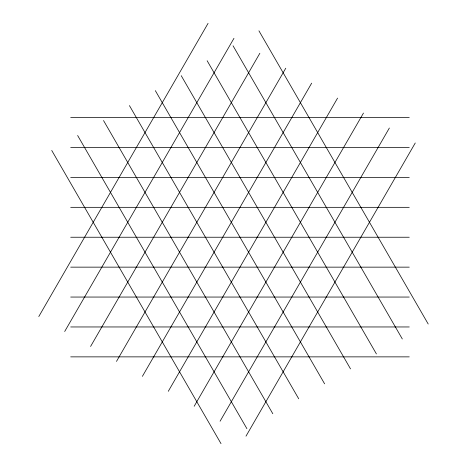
<?xml version="1.0" encoding="UTF-8"?>
<svg xmlns="http://www.w3.org/2000/svg" width="467" height="467" viewBox="0 0 467 467"><rect width="100%" height="100%" fill="white"/><g stroke="black" fill="none" stroke-linecap="round" stroke-linejoin="round"><path stroke-width="0.7" d="M38.79 316.55L208.066 23.35M64.685 331.5L233.967 38.306M90.586 346.456L259.862 53.256M116.487 361.405L285.763 68.211M142.388 376.361L311.664 83.161M168.283 391.311L337.565 98.117M194.184 406.267L363.466 113.067M220.085 421.222L389.361 128.022M245.986 436.172L415.262 142.978M70.698 117.614L409.255 117.614M70.698 147.519L409.255 147.519M70.698 177.425L409.255 177.425M70.698 207.33L409.255 207.33M70.698 237.236L409.255 237.236M70.698 267.147L409.255 267.147M70.698 297.053L409.255 297.053M70.698 326.958L409.255 326.958M70.698 356.864L409.255 356.864M258.934 30.828L428.21 324.022M233.033 45.778L402.315 338.978M207.138 60.733L376.414 353.933M181.237 75.689L350.513 368.883M155.336 90.639L324.612 383.839M129.435 105.595L298.717 398.789M103.534 120.544L272.816 413.744M77.639 135.5L246.915 428.694M51.738 150.45L221.014 443.65"/></g></svg>
